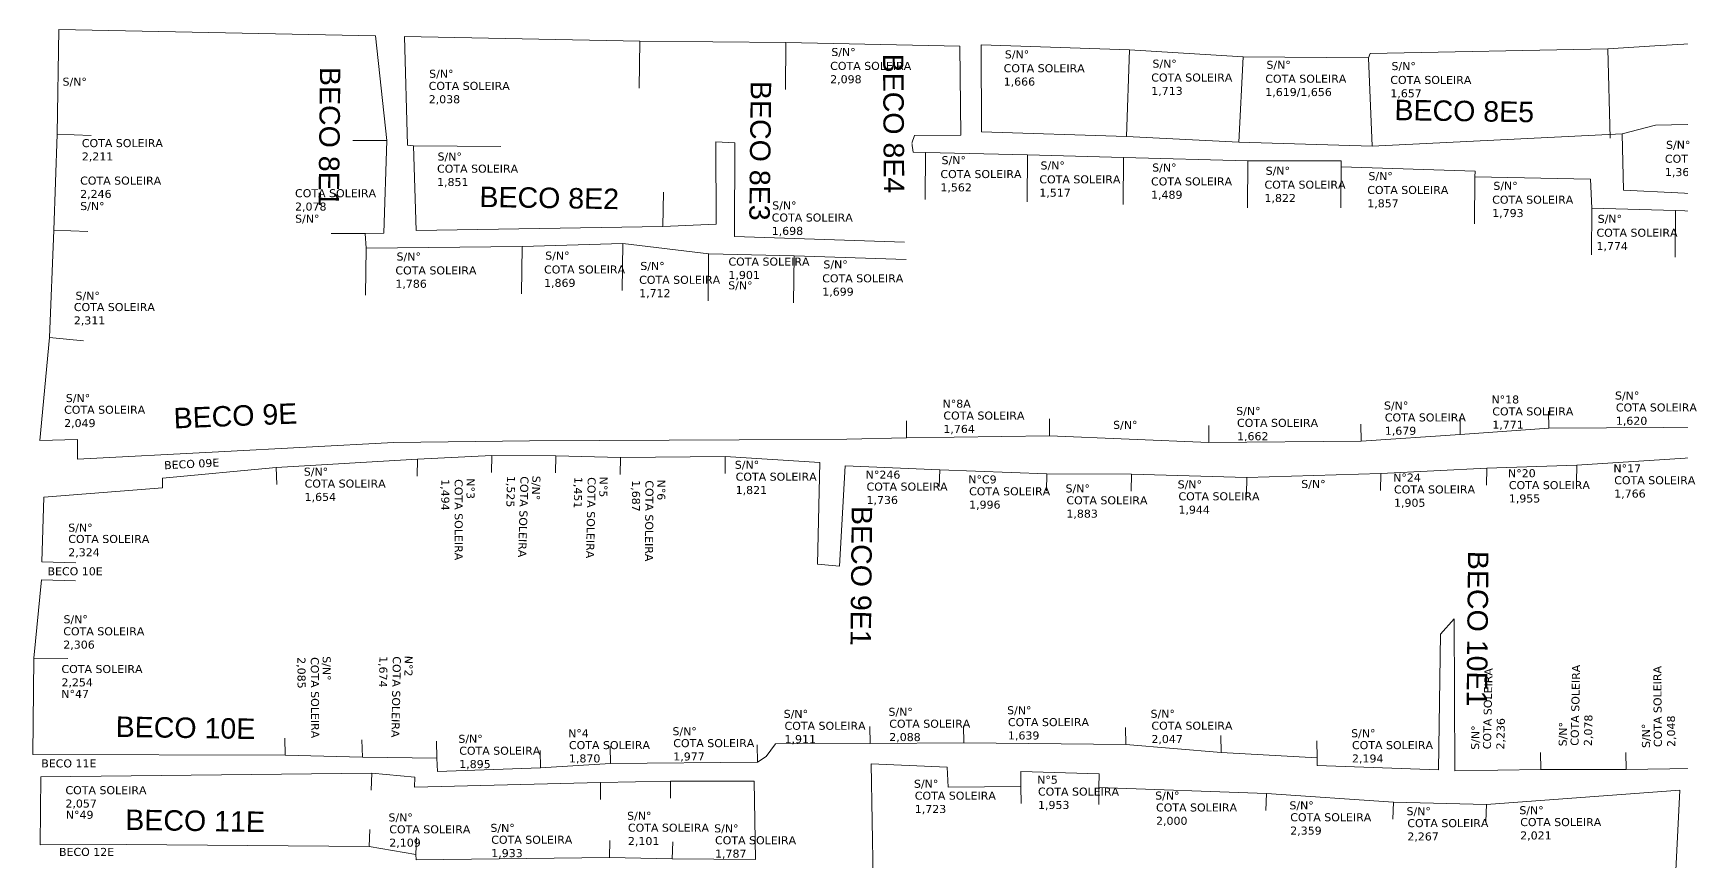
# Model space of a CAD drawing. Extents: x 359101 to 359770, y 7352318 to 7353133.
# Drawn here: x 359279.1 to 359375.9, y 7352581.4 to 7352630 of the extents above; entities that cross this region are included whole.
import ezdxf
from ezdxf.enums import TextEntityAlignment as Align

# ---------------------------------------------------------------- set-up
doc = ezdxf.new("R2010")
doc.units = 0
doc.header["$LTSCALE"] = 2.5
doc.set_wipeout_variables(frame=1)
doc.layers.add('AVT-LT-CAD-ETIQUETA NOME DE RUA', color=4, linetype='Continuous', lineweight=0)
doc.layers.add('AVT-LT-CAD-ETIQUETA NUMERO DE CASA', color=252, linetype='Continuous', lineweight=0, true_color=0x858585)
doc.layers.add('AVT-LT-URB-DIVISA TERRENO OU AL PREDIAL', color=251, linetype='Continuous', lineweight=13, true_color=0x5c5c5c)
doc.styles.add('CARIMBO', font='arial.ttf', dxfattribs={"height": 2})
doc.styles.get("Standard").update_dxf_attribs({"font": 'arial.ttf'})

msp = doc.modelspace()

# ---------------------------------------------------------------- linework, layer by layer
at = {"layer": 'AVT-LT-URB-DIVISA TERRENO OU AL PREDIAL', "flags": 128}
for points, elevation in [([(359279.498, 7352606.06), (359280.075, 7352612.097), (359280.327, 7352618.399), (359280.51, 7352624.028), (359280.611, 7352630.188)], 2.065), ([(359280.611, 7352630.188), (359299.209, 7352629.808)], 2.21), ([(359299.872, 7352623.672), (359299.209, 7352629.808)], 1.811), ([(359300.919, 7352629.773), (359314.728, 7352629.491), (359323.312, 7352629.417), (359333.537, 7352629.193), (359333.537, 7352629.193)], 2.21), ([(359316.091, 7352618.624), (359301.593, 7352618.393), (359301.444, 7352623.359), (359301.089, 7352623.394), (359300.919, 7352629.773)], 1.655), ([(359314.7, 7352626.734), (359314.728, 7352629.491)], 1.588), ([(359323.284, 7352626.66), (359323.312, 7352629.417)], 1.572), ([(359333.537, 7352629.193), (359333.591, 7352623.972), (359330.861, 7352623.963), (359330.703, 7352623.516), (359330.792, 7352622.972), (359331.515, 7352622.956), (359337.509, 7352622.825), (359343.147, 7352622.671), (359350.446, 7352622.464), (359355.924, 7352622.473), (359355.92, 7352622.126), (359363.787, 7352621.857), (359363.779, 7352621.525), (359370.558, 7352621.394), (359370.642, 7352619.703), (359375.558, 7352619.566), (359379.907, 7352619.408), (359379.966, 7352614.366), (359392.749, 7352614.266), (359398.907, 7352614.201), (359407.809, 7352611.814)], 1.529), ([(359334.781, 7352629.273), (359343.482, 7352628.995), (359350.174, 7352628.585), (359357.518, 7352628.517), (359357.629, 7352628.775), (359371.582, 7352629.041)], 2.21), ([(359343.31, 7352623.892), (359343.482, 7352628.995)], 1.422), ([(359349.921, 7352623.575), (359350.174, 7352628.585)], 1.47), ([(359357.737, 7352623.326), (359357.518, 7352628.517)], 1.477), ([(359280.51, 7352624.028), (359282.509, 7352623.963)], 2.065), ([(359299.872, 7352623.672), (359297.872, 7352623.663)], 1.811), ([(359299.872, 7352623.672), (359299.702, 7352618.222), (359298.607, 7352618.217), (359298.656, 7352617.351), (359307.831, 7352617.444), (359313.74, 7352617.623), (359318.782, 7352617.019), (359323.789, 7352616.897), (359330.383, 7352616.672)], 1.811), ([(359301.444, 7352623.359), (359306.571, 7352623.314)], 1.655), ([(359319.205, 7352623.583), (359319.225, 7352618.76), (359316.091, 7352618.624)], 1.667), ([(359320.313, 7352623.521), (359319.205, 7352623.583)], 1.612), ([(359320.313, 7352623.521), (359320.29, 7352618.04), (359330.278, 7352617.699)], 1.612), ([(359331.487, 7352620.199), (359331.515, 7352622.956)], 1.529), ([(359337.481, 7352620.068), (359337.509, 7352622.825)], 1.394), ([(359343.119, 7352619.914), (359343.147, 7352622.671)], 1.408), ([(359350.418, 7352619.707), (359350.446, 7352622.464)], 1.481), ([(359355.896, 7352619.716), (359355.924, 7352622.473)], 1.384), ([(359363.751, 7352618.768), (359363.779, 7352621.525)], 1.529), ([(359316.091, 7352618.624), (359316.134, 7352620.624)], 1.655), ([(359370.614, 7352616.946), (359370.642, 7352619.703)], 1.529), ([(359375.53, 7352616.809), (359375.558, 7352619.566)], 1.529), ([(359280.327, 7352618.399), (359282.325, 7352618.319)], 2.065), ([(359298.607, 7352618.217), (359296.607, 7352618.208)], 1.811), ([(359307.793, 7352614.676), (359307.821, 7352617.434)], 1.597), ([(359313.702, 7352614.855), (359313.73, 7352617.613)], 1.501), ([(359298.628, 7352614.594), (359298.656, 7352617.351)], 1.712), ([(359318.744, 7352614.251), (359318.772, 7352617.009)], 1.5), ([(359323.761, 7352614.14), (359323.789, 7352616.897)], 1.689), ([(359280.075, 7352612.097), (359282.066, 7352611.907)], 2.065), ([(359279.618, 7352598.933), (359279.724, 7352602.725)], 2.046), ([(359279.618, 7352598.933), (359281.617, 7352598.877)], 2.046), ([(359279.095, 7352587.629), (359279.138, 7352593.277), (359279.594, 7352597.887)], 1.947), ([(359279.594, 7352597.887), (359281.593, 7352597.831)], 1.947), ([(359279.138, 7352593.277), (359281.138, 7352593.262)], 1.947), ([(359279.515, 7352582.332), (359279.549, 7352586.324)], 1.918), ([(359375.805, 7352585.527), (359375.496, 7352579.252)], 1.67)]:
    msp.add_lwpolyline(points, dxfattribs=dict(at, elevation=elevation))
msp.add_lwpolyline([(359385.855, 7352620.178), (359378.875, 7352620.435), (359372.506, 7352620.746), (359372.416, 7352624.059), (359357.737, 7352623.326), (359349.921, 7352623.575), (359343.31, 7352623.892), (359334.798, 7352624.178), (359334.781, 7352629.273)], dxfattribs=at)
at = {"layer": 'AVT-LT-URB-DIVISA TERRENO OU AL PREDIAL', "ltscale": 3, "flags": 128}
msp.add_lwpolyline([(359372.416, 7352624.059), (359374.373, 7352624.56), (359389.278, 7352624.881), (359388.872, 7352629.686), (359381.811, 7352629.644), (359374.337, 7352629.222), (359371.582, 7352629.041), (359371.723, 7352623.8)], dxfattribs=at)
for points, elevation in [([(359368.11, 7352606.774), (359368.106, 7352607.774)], 1.673), ([(359392.654, 7352607.393), (359385.859, 7352607.209), (359380.808, 7352606.97), (359378.256, 7352606.843), (359368.11, 7352606.774), (359362.905, 7352606.412), (359357.09, 7352606.019), (359348.158, 7352605.948), (359338.803, 7352606.331), (359330.393, 7352606.211), (359326.883, 7352606.132), (359320.574, 7352606.09), (359308.252, 7352606.039), (359300.293, 7352605.932), (359289.992, 7352605.399), (359281.701, 7352604.97), (359281.704, 7352606.125), (359279.498, 7352606.06)], 1.673), ([(359330.393, 7352606.211), (359330.389, 7352607.211)], 1.627), ([(359338.803, 7352606.331), (359338.799, 7352607.331)], 1.602), ([(359348.158, 7352605.948), (359348.154, 7352606.948)], 1.602), ([(359357.09, 7352606.019), (359357.086, 7352607.019)], 1.606), ([(359362.905, 7352606.412), (359362.901, 7352607.412)], 1.605), ([(359326.468, 7352598.677), (359326.801, 7352604.579), (359332.36, 7352604.332), (359338.631, 7352604.097), (359343.602, 7352604.082), (359350.382, 7352603.895), (359358.254, 7352604.127), (359364.468, 7352604.429), (359369.756, 7352604.604), (359376.73, 7352605.06), (359381.784, 7352605.412), (359387.853, 7352606.134), (359387.864, 7352604.892), (359392.695, 7352605.031)], 2.068), ([(359279.724, 7352602.725), (359286.698, 7352603.275), (359286.697, 7352603.842), (359293.373, 7352604.477), (359301.678, 7352604.972), (359306.037, 7352605.181), (359309.8, 7352605.168), (359313.594, 7352605.068), (359319.751, 7352605.114), (359325.309, 7352604.774), (359325.174, 7352598.804)], 2.046), ([(359301.678, 7352604.972), (359301.665, 7352603.972)], 1.531), ([(359306.037, 7352605.181), (359306.024, 7352604.181)], 1.629), ([(359309.8, 7352605.168), (359309.787, 7352604.168)], 1.553), ([(359313.594, 7352605.068), (359313.581, 7352604.068)], 1.524), ([(359319.751, 7352605.114), (359319.738, 7352604.114)], 1.625), ([(359293.373, 7352604.477), (359293.417, 7352603.478)], 1.605), ([(359332.36, 7352604.332), (359332.316, 7352603.333)], 1.719), ([(359338.631, 7352604.097), (359338.612, 7352603.097)], 1.643), ([(359343.602, 7352604.082), (359343.583, 7352603.082)], 1.592), ([(359350.382, 7352603.895), (359350.363, 7352602.895)], 1.857), ([(359358.254, 7352604.127), (359358.235, 7352603.127)], 1.598), ([(359364.468, 7352604.429), (359364.449, 7352603.429)], 1.899), ([(359369.756, 7352604.604), (359369.737, 7352603.604)], 1.943), ([(359325.174, 7352598.804), (359326.468, 7352598.677)], 2.046), ([(359279.095, 7352587.629), (359293.914, 7352587.596), (359298.439, 7352587.481), (359302.805, 7352587.42), (359302.851, 7352586.639), (359308.902, 7352586.856), (359313.018, 7352587.095), (359321.651, 7352587.188), (359322.149, 7352587.515), (359322.693, 7352588.264), (359328.266, 7352588.273), (359333.765, 7352588.307), (359343.285, 7352588.223), (359348.879, 7352587.751), (359354.507, 7352587.426), (359354.517, 7352586.99), (359361.64, 7352586.727), (359361.764, 7352594.693), (359362.563, 7352595.589), (359362.594, 7352586.678), (359367.657, 7352586.747), (359372.662, 7352586.741), (359376.492, 7352586.811)], 1.947), ([(359333.765, 7352588.307), (359333.744, 7352589.307)], 1.755), ([(359293.914, 7352587.596), (359293.893, 7352588.596)], 1.813), ([(359298.439, 7352587.481), (359298.418, 7352588.481)], 1.806), ([(359302.805, 7352587.42), (359302.784, 7352588.42)], 1.813), ([(359328.266, 7352588.273), (359328.245, 7352589.273)], 1.897), ([(359343.285, 7352588.223), (359343.264, 7352589.223)], 1.581), ([(359348.879, 7352587.751), (359348.858, 7352588.751)], 1.887), ([(359354.507, 7352587.426), (359354.486, 7352588.426)], 1.947), ([(359308.902, 7352586.856), (359308.881, 7352587.856)], 1.77), ([(359313.018, 7352587.095), (359312.997, 7352588.095)], 1.703), ([(359321.651, 7352587.188), (359321.63, 7352588.188)], 1.704), ([(359367.657, 7352586.747), (359367.636, 7352587.747)], 1.943), ([(359372.662, 7352586.741), (359372.641, 7352587.741)], 1.873), ([(359279.549, 7352586.324), (359298.988, 7352586.543), (359301.529, 7352586.307), (359301.501, 7352585.715), (359312.423, 7352585.983), (359316.545, 7352586.061), (359321.457, 7352586.06), (359321.527, 7352581.473)], 1.918), ([(359298.988, 7352586.543), (359298.955, 7352585.544)], 1.717), ([(359328.326, 7352587.083), (359332.779, 7352586.888), (359332.838, 7352585.72), (359337.117, 7352585.749), (359337.111, 7352586.622), (359341.711, 7352586.502), (359341.698, 7352585.701), (359351.528, 7352585.336), (359359.003, 7352584.831), (359364.452, 7352584.689), (359375.805, 7352585.527)], 1.902), ([(359328.326, 7352587.083), (359328.44, 7352580.356), (359332.582, 7352580.397), (359332.713, 7352574.794)], 1.902), ([(359312.423, 7352585.983), (359312.423, 7352584.983)], 1.692), ([(359316.545, 7352586.061), (359316.545, 7352585.061)], 1.646), ([(359337.117, 7352585.749), (359337.124, 7352584.749)], 1.902), ([(359341.698, 7352585.701), (359341.682, 7352584.701)], 1.902), ([(359351.528, 7352585.336), (359351.491, 7352584.337)], 1.902), ([(359359.003, 7352584.831), (359358.966, 7352583.832)], 1.899), ([(359364.452, 7352584.689), (359364.415, 7352583.69)], 1.873), ([(359298.844, 7352582.228), (359298.877, 7352583.227)], 1.752), ([(359301.585, 7352581.754), (359301.618, 7352582.753)], 1.839), ([(359312.945, 7352581.574), (359312.978, 7352582.573)], 1.839), ([(359321.527, 7352581.473), (359316.632, 7352581.512), (359312.945, 7352581.574), (359301.597, 7352581.437), (359301.585, 7352581.754), (359298.844, 7352582.228), (359284.584, 7352582.338), (359279.515, 7352582.332)], 1.839), ([(359316.632, 7352581.512), (359316.665, 7352582.511)], 1.819)]:
    msp.add_lwpolyline(points, dxfattribs=dict(at, elevation=elevation))

# ---------------------------------------------------------------- texts
at = {"layer": 'AVT-LT-CAD-ETIQUETA NUMERO DE CASA', "char_height": 0.47, "attachment_point": 1}
for s, width, heights, insert in [('{\\fVerdana|b0|i0|c0|p34;S/N°}', 0.47, [0.574], (359325.981, 7352629.095, 420.503)), ('{\\fVerdana|b0|i0|c0|p34;COTA SOLEIRA\\P1,666}', 5.00835, [1.443], (359336.102, 7352628.142, -981.074)), ('{\\fVerdana|b0|i0|c0|p34;S/N°}', 0.47, [0.574], (359336.171, 7352628.956, 420.503)), ('{\\fVerdana|b0|i0|c0|p34;S/N°}', 0.47, [0.574], (359344.838, 7352628.412, 418.155)), ('{\\fVerdana|b0|i0|c0|p34;S/N°}', 0.47, [0.574], (359351.533, 7352628.344, 418.203)), ('{\\fVerdana|b0|i0|c0|p34;S/N°}', 0.47, [0.574], (359358.877, 7352628.27, 418.21)), ('{\\fVerdana|b0|i0|c0|p34;S/N°}', 0.47, [0.574], (359280.831, 7352627.355, 411.789)), ('{\\fVerdana|b0|i0|c0|p34;COTA SOLEIRA\\P2,038}', 5.00835, [1.443], (359302.336, 7352627.106, -991.217)), ('{\\fVerdana|b0|i0|c0|p34;S/N°}', 0.47, [0.574], (359302.363, 7352627.819, 413.444)), ('{\\fVerdana|b0|i0|c0|p34;COTA SOLEIRA\\P1,713}', 5.00835, [1.443], (359344.769, 7352627.597, -983.422)), ('{\\fVerdana|b0|i0|c0|p34;COTA SOLEIRA\\P1,619/1,656}', 5.00835, [1.443], (359351.465, 7352627.529, -983.374)), ('{\\fVerdana|b0|i0|c0|p34;COTA SOLEIRA\\P2,211}', 5.00835, [1.443], (359281.966, 7352623.749, -992.872)), ('{\\fVerdana|b0|i0|c0|p34;S/N°}', 0.47, [0.574], (359375.003, 7352623.647, 419.859)), ('{\\fVerdana|b0|i0|c0|p34;S/N°}', 0.47, [0.574], (359302.854, 7352622.96, 415.099)), ('{\\fVerdana|b0|i0|c0|p34;S/N°}', 0.47, [0.574], (359332.456, 7352622.747, 418.33)), ('{\\fVerdana|b0|i0|c0|p34;S/N°}', 0.47, [0.574], (359338.266, 7352622.436, 418.33)), ('{\\fVerdana|b0|i0|c0|p34;S/N°}', 0.47, [0.574], (359344.825, 7352622.315, 418.33)), ('{\\fVerdana|b0|i0|c0|p34;COTA SOLEIRA\\P1,369}', 5.00835, [1.443], (359374.935, 7352622.832, -981.718)), ('{\\fVerdana|b0|i0|c0|p34;COTA SOLEIRA\\P2,246}', 5.00835, [1.443], (359281.867, 7352621.547, -992.872)), ('{\\fVerdana|b0|i0|c0|p34;COTA SOLEIRA\\P1,562}', 5.00835, [1.443], (359332.388, 7352621.932, -983.247)), ('{\\fVerdana|b0|i0|c0|p34;COTA SOLEIRA\\P1,517}', 5.00835, [1.443], (359338.198, 7352621.621, -983.247)), ('{\\fVerdana|b0|i0|c0|p34;COTA SOLEIRA\\P1,489}', 5.00835, [1.443], (359344.757, 7352621.501, -983.247)), ('{\\fVerdana|b0|i0|c0|p34;COTA SOLEIRA\\P1,822}', 5.00835, [1.443], (359351.42, 7352621.309, -983.247)), ('{\\fVerdana|b0|i0|c0|p34;S/N°}', 0.47, [0.574], (359351.488, 7352622.124, 418.33)), ('{\\fVerdana|b0|i0|c0|p34;S/N°}', 0.47, [0.574], (359357.523, 7352621.813, 418.33)), ('{\\fVerdana|b0|i0|c0|p34;S/N°}', 0.47, [0.574], (359364.86, 7352621.242, 418.33)), ('{\\fVerdana|b0|i0|c0|p34;COTA SOLEIRA\\P1,857}', 5.00835, [1.443], (359357.455, 7352620.998, -983.247)), ('{\\fVerdana|b0|i0|c0|p34;COTA SOLEIRA\\P1,793}', 5.00835, [1.443], (359364.792, 7352620.427, -983.247)), ('{\\fVerdana|b0|i0|c0|p34;S/N°}', 0.47, [0.574], (359281.87, 7352620.054, 411.789)), ('{\\fVerdana|b0|i0|c0|p34;S/N°}', 0.47, [0.574], (359370.986, 7352619.304, 418.33)), ('{\\fVerdana|b0|i0|c0|p34;COTA SOLEIRA\\P1,774}', 5.00835, [1.443], (359370.917, 7352618.489, -983.247)), ('{\\fVerdana|b0|i0|c0|p34;S/N°}', 0.47, [0.574], (359300.448, 7352617.092, 418.33)), ('{\\fVerdana|b0|i0|c0|p34;S/N°}', 0.47, [0.574], (359309.179, 7352617.145, 418.33)), ('{\\fVerdana|b0|i0|c0|p34;S/N°}', 0.47, [0.574], (359314.763, 7352616.538, 418.33)), ('{\\fVerdana|b0|i0|c0|p34;COTA SOLEIRA\\P1,901}', 5.00835, [1.443], (359319.94, 7352616.793, -983.247)), ('{\\fVerdana|b0|i0|c0|p34;S/N°}', 0.47, [0.574], (359325.515, 7352616.627, 418.33)), ('{\\fVerdana|b0|i0|c0|p34;COTA SOLEIRA\\P1,786}', 5.00835, [1.443], (359300.38, 7352616.277, -983.247)), ('{\\fVerdana|b0|i0|c0|p34;COTA SOLEIRA\\P1,869}', 5.00835, [1.443], (359309.111, 7352616.33, -983.247)), ('{\\fVerdana|b0|i0|c0|p34;COTA SOLEIRA\\P1,712}', 5.00835, [1.443], (359314.695, 7352615.724, -983.247)), ('{\\fVerdana|b0|i0|c0|p34;COTA SOLEIRA\\P1,699}', 5.00835, [1.443], (359325.447, 7352615.812, -983.247)), ('{\\fVerdana|b0|i0|c0|p34;S/N°}', 0.47, [0.574], (359281.594, 7352614.791, 411.789)), ('{\\fVerdana|b0|i0|c0|p34;S/N°}', 0.47, [0.574], (359319.925, 7352615.4, 418.33)), ('{\\fVerdana|b0|i0|c0|p34;COTA SOLEIRA\\P2,311}', 5.00835, [1.443], (359281.496, 7352614.126, -991.716)), ('{\\fVerdana|b0|i0|c0|p34;S/N°}', 0.47, [0.574], (359281.025, 7352608.784, 411.789)), ('{\\fVerdana|b0|i0|c0|p34;N°18}', 0.47, [0.574], (359364.749, 7352608.7, 406.185)), ('{\\fVerdana|b0|i0|c0|p34;S/N°}', 0.47, [0.574], (359372.005, 7352608.933, 406.034)), ('{\\fVerdana|b0|i0|c0|p34;COTA SOLEIRA\\P2,049}', 5.00835, [1.443], (359280.926, 7352608.1, -990.692)), ('{\\fVerdana|b0|i0|c0|p34;N°8A}', 0.47, [0.574], (359332.513, 7352608.455, 406.178)), ('{\\fVerdana|b0|i0|c0|p34;COTA SOLEIRA\\P1,764}', 5.00835, [1.443], (359332.562, 7352607.756, -991.108)), ('{\\fVerdana|b0|i0|c0|p34;S/N°}', 0.47, [0.574], (359349.758, 7352608.026, 406.076)), ('{\\fVerdana|b0|i0|c0|p34;S/N°}', 0.47, [0.574], (359358.438, 7352608.346, 406.093)), ('{\\fVerdana|b0|i0|c0|p34;COTA SOLEIRA\\P1,771}', 5.00835, [1.443], (359364.798, 7352608.002, -991.101)), ('{\\fVerdana|b0|i0|c0|p34;COTA SOLEIRA\\P1,620}', 5.00835, [1.443], (359372.055, 7352608.234, -991.252)), ('{\\fVerdana|b0|i0|c0|p34;S/N°}', 0.47, [0.574], (359342.529, 7352607.212, 406.076)), ('{\\fVerdana|b0|i0|c0|p34;COTA SOLEIRA\\P1,662}', 5.00835, [1.443], (359349.807, 7352607.328, -991.21)), ('{\\fVerdana|b0|i0|c0|p34;COTA SOLEIRA\\P1,679}', 5.00835, [1.443], (359358.487, 7352607.648, -991.193)), ('{\\fVerdana|b0|i0|c0|p34;S/N°}', 0.47, [0.574], (359320.312, 7352604.868, 404.167)), ('{\\fVerdana|b0|i0|c0|p34;S/N°}', 0.47, [0.574], (359295, 7352604.464, 406.068)), ('{\\fVerdana|b0|i0|c0|p34;COTA SOLEIRA\\P1,821}', 5.00835, [1.443], (359320.362, 7352604.169, -993.119)), ('{\\fVerdana|b0|i0|c0|p34;N°246}', 0.47, [0.574], (359327.999, 7352604.286, 406.15)), ('{\\fVerdana|b0|i0|c0|p34;N°C9}', 0.47, [0.574], (359334.024, 7352604.01, 406.41)), ('{\\fVerdana|b0|i0|c0|p34;N°24}', 0.47, [0.574], (359358.976, 7352604.121, 1397.285)), ('{\\fVerdana|b0|i0|c0|p34;N°20}', 0.47, [0.574], (359365.721, 7352604.373, 406.369)), ('{\\fVerdana|b0|i0|c0|p34;N°17}', 0.47, [0.574], (359371.91, 7352604.659, 406.18)), ('{\\fVerdana|b0|i0|c0|p34;COTA SOLEIRA\\P1,766}', 5.00835, [1.443], (359371.959, 7352603.961, -991.106)), ('{\\fVerdana|b0|i0|c0|p34;COTA SOLEIRA\\P1,654}', 5.00835, [1.443], (359295.049, 7352603.765, -991.218)), ('{\\fVerdana|b0|i0|c0|p34;COTA SOLEIRA\\P1,996}', 5.00835, [1.443], (359334.073, 7352603.312, -990.876)), ('{\\fVerdana|b0|i0|c0|p34;S/N°}', 0.47, [0.574], (359339.737, 7352603.481, 406.297)), ('{\\fVerdana|b0|i0|c0|p34;S/N°}', 0.47, [0.574], (359346.319, 7352603.717, 406.358)), ('{\\fVerdana|b0|i0|c0|p34;COTA SOLEIRA\\P1,944}', 5.00835, [1.443], (359346.368, 7352603.019, -990.928)), ('{\\fVerdana|b0|i0|c0|p34;S/N°}', 0.47, [0.574], (359353.578, 7352603.742, 406.358)), ('{\\fVerdana|b0|i0|c0|p34;COTA SOLEIRA\\P1,905}', 5.00835, [1.443], (359359.026, 7352603.422)), ('{\\fVerdana|b0|i0|c0|p34;COTA SOLEIRA\\P1,955}', 5.00835, [1.443], (359365.77, 7352603.674, -990.917)), ('{\\fVerdana|b0|i0|c0|p34;COTA SOLEIRA\\P1,883}', 5.00835, [1.443], (359339.787, 7352602.783, -990.989)), ('{\\fVerdana|b0|i0|c0|p34;S/N°}', 0.47, [0.574], (359281.167, 7352601.178, 411.789)), ('{\\fVerdana|b0|i0|c0|p34;COTA SOLEIRA\\P2,324}', 5.00835, [1.443], (359281.169, 7352600.515, -988.368)), ('{\\fVerdana|b0|i0|c0|p34;BECO 10E}', 4.79789, [0.417], (359279.95, 7352598.617, 411.789)), ('{\\fVerdana|b0|i0|c0|p34;COTA SOLEIRA\\P2,306}', 5.00835, [1.443], (359280.876, 7352595.096, -990.692)), ('{\\fVerdana|b0|i0|c0|p34;S/N°}', 0.47, [0.574], (359280.889, 7352595.802, 411.789)), ('{\\fVerdana|b0|i0|c0|p34;COTA SOLEIRA\\P2,254}', 5.00835, [1.443], (359280.77, 7352592.881, -990.692)), ('{\\fVerdana|b0|i0|c0|p34;N°47}', 0.47, [0.574], (359280.759, 7352591.42, 411.789)), ('{\\fVerdana|b0|i0|c0|p34;S/N°}', 0.47, [0.574], (359323.184, 7352590.248, 406.325)), ('{\\fVerdana|b0|i0|c0|p34;S/N°}', 0.47, [0.574], (359329.334, 7352590.37, 406.502)), ('{\\fVerdana|b0|i0|c0|p34;S/N°}', 0.47, [0.574], (359336.304, 7352590.463, 406.053)), ('{\\fVerdana|b0|i0|c0|p34;S/N°}', 0.47, [0.574], (359344.73, 7352590.254, 406.461)), ('{\\fVerdana|b0|i0|c0|p34;COTA SOLEIRA\\P1,911}', 5.00835, [1.443], (359323.233, 7352589.55, -990.961)), ('{\\fVerdana|b0|i0|c0|p34;COTA SOLEIRA\\P2,088}', 5.00835, [1.443], (359329.383, 7352589.671, -990.784)), ('{\\fVerdana|b0|i0|c0|p34;COTA SOLEIRA\\P1,639}', 5.00835, [1.443], (359336.354, 7352589.765, -991.233)), ('{\\fVerdana|b0|i0|c0|p34;COTA SOLEIRA\\P2,047}', 5.00835, [1.443], (359344.779, 7352589.555, -990.825)), ('{\\fVerdana|b0|i0|c0|p34;S/N°}', 0.47, [0.574], (359304.078, 7352588.785, 406.309)), ('{\\fVerdana|b0|i0|c0|p34;N°4}', 0.47, [0.574], (359310.522, 7352589.115, 406.284)), ('{\\fVerdana|b0|i0|c0|p34;COTA SOLEIRA\\P1,870}', 5.00835, [1.443], (359310.572, 7352588.416, -991.002)), ('{\\fVerdana|b0|i0|c0|p34;S/N°}', 0.47, [0.574], (359316.65, 7352589.231, 408.368)), ('{\\fVerdana|b0|i0|c0|p34;COTA SOLEIRA\\P1,977}', 5.00835, [1.443], (359316.699, 7352588.532, -988.918)), ('{\\fVerdana|b0|i0|c0|p34;S/N°}', 0.47, [0.574], (359356.508, 7352589.112, 406.608)), ('{\\fVerdana|b0|i0|c0|p34;COTA SOLEIRA\\P2,194}', 5.00835, [1.443], (359356.558, 7352588.414, -990.678)), ('{\\fVerdana|b0|i0|c0|p34;COTA SOLEIRA\\P1,895}', 5.00835, [1.443], (359304.128, 7352588.086, -990.977)), ('{\\fVerdana|b0|i0|c0|p34;BECO 11E}', 3.87231, [0.286], (359279.581, 7352587.342, 411.789)), ('{\\fVerdana|b0|i0|c0|p34;N°5}', 0.47, [0.574], (359338.068, 7352586.385, 406.367)), ('{\\fVerdana|b0|i0|c0|p34;S/N°}', 0.47, [0.574], (359330.834, 7352586.147, 406.137)), ('{\\fVerdana|b0|i0|c0|p34;COTA SOLEIRA\\P1,723}', 5.00835, [1.443], (359330.883, 7352585.449, -991.149)), ('{\\fVerdana|b0|i0|c0|p34;COTA SOLEIRA\\P1,953}', 5.00835, [1.443], (359338.118, 7352585.686, -990.919)), ('{\\fVerdana|b0|i0|c0|p34;S/N°}', 0.47, [0.574], (359345, 7352585.453, 406.414)), ('{\\fVerdana|b0|i0|c0|p34;COTA SOLEIRA\\P2,000}', 5.00835, [1.443], (359345.05, 7352584.755, -990.872)), ('{\\fVerdana|b0|i0|c0|p34;S/N°}', 0.47, [0.574], (359352.882, 7352584.879, 406.773)), ('{\\fVerdana|b0|i0|c0|p34;S/N°}', 0.47, [0.574], (359359.76, 7352584.535, 406.681)), ('{\\fVerdana|b0|i0|c0|p34;S/N°}', 0.47, [0.574], (359366.387, 7352584.596, 406.435)), ('{\\fVerdana|b0|i0|c0|p34;N°49}', 0.47, [0.574], (359281.024, 7352584.326, 411.789)), ('{\\fVerdana|b0|i0|c0|p34;S/N°}', 0.47, [0.574], (359299.972, 7352584.171, 406.523)), ('{\\fVerdana|b0|i0|c0|p34;S/N°}', 0.47, [0.574], (359305.96, 7352583.559, 406.347)), ('{\\fVerdana|b0|i0|c0|p34;S/N°}', 0.47, [0.574], (359313.987, 7352584.267, 406.515)), ('{\\fVerdana|b0|i0|c0|p34;COTA SOLEIRA\\P2,101}', 5.00835, [1.443], (359314.036, 7352583.569, -990.771)), ('{\\fVerdana|b0|i0|c0|p34;S/N°}', 0.47, [0.574], (359319.102, 7352583.529, 406.201)), ('{\\fVerdana|b0|i0|c0|p34;COTA SOLEIRA\\P2,359}', 5.00835, [1.443], (359352.931, 7352584.181, -990.513)), ('{\\fVerdana|b0|i0|c0|p34;COTA SOLEIRA\\P2,267}', 5.00835, [1.443], (359359.809, 7352583.836, -990.605)), ('{\\fVerdana|b0|i0|c0|p34;COTA SOLEIRA\\P2,021}', 5.00835, [1.443], (359366.437, 7352583.898, -990.851)), ('{\\fVerdana|b0|i0|c0|p34;COTA SOLEIRA\\P2,109}', 5.00835, [1.443], (359300.021, 7352583.472, -990.763)), ('{\\fVerdana|b0|i0|c0|p34;COTA SOLEIRA\\P1,933}', 5.00835, [1.443], (359306.009, 7352582.861, -990.939)), ('{\\fVerdana|b0|i0|c0|p34;COTA SOLEIRA\\P1,787}', 5.00835, [1.443], (359319.152, 7352582.83, -991.085))]:
    msp.add_mtext_dynamic_manual_height_columns(s, width=width, gutter_width=1, heights=heights, dxfattribs=dict(at, insert=insert))
for s, width, heights, insert, rotation in [('{\\fVerdana|b0|i0|c0|p34;BECO 09E}', 4.6993, [0.593], (359286.786, 7352604.837, 411.789), 2.96201), ('{\\fVerdana|b0|i0|c0|p34;COTA SOLEIRA\\P1,525}', 5.00835, [1.443], (359308.202, 7352603.95, -991.347), 268.24251), ('{\\fVerdana|b0|i0|c0|p34;S/N°}', 0.47, [0.574], (359308.901, 7352603.978, 405.939), 268.24251), ('{\\fVerdana|b0|i0|c0|p34;COTA SOLEIRA\\P1,451}', 5.00835, [1.443], (359312.146, 7352603.899, -991.421), 268.80571), ('{\\fVerdana|b0|i0|c0|p34;N°5}', 0.47, [0.574], (359312.846, 7352603.934, 405.865), 268.80571), ('{\\fVerdana|b0|i0|c0|p34;COTA SOLEIRA\\P1,494}', 5.00835, [1.443], (359304.331, 7352603.789, -991.378), 270.0194), ('{\\fVerdana|b0|i0|c0|p34;N°3}', 0.47, [0.574], (359305.03, 7352603.839, 405.908), 270.0194), ('{\\fVerdana|b0|i0|c0|p34;COTA SOLEIRA\\P1,687}', 5.00835, [1.443], (359315.536, 7352603.719, -991.185), 269.664), ('{\\fVerdana|b0|i0|c0|p34;N°6}', 0.47, [0.574], (359316.235, 7352603.764, 406.101), 269.664), ('{\\fVerdana|b0|i0|c0|p34;COTA SOLEIRA\\P2,085}', 5.00835, [1.443], (359295.881, 7352593.345, -990.787), 270.30344), ('{\\fVerdana|b0|i0|c0|p34;S/N°}', 0.47, [0.574], (359296.579, 7352593.398, 406.499), 270.30344), ('{\\fVerdana|b0|i0|c0|p34;COTA SOLEIRA\\P1,674}', 5.00835, [1.443], (359300.703, 7352593.385, -991.198), 268.92825), ('{\\fVerdana|b0|i0|c0|p34;N°2}', 0.47, [0.574], (359301.402, 7352593.421, 406.088), 268.92825), ('{\\fVerdana|b0|i0|c0|p34;COTA SOLEIRA\\P2,078}', 5.00835, [1.443], (359369.391, 7352588.146, -990.794), 88.83392), ('{\\fVerdana|b0|i0|c0|p34;COTA SOLEIRA\\P2,048}', 5.00835, [1.443], (359374.286, 7352588.064, -990.824), 90.42393), ('{\\fVerdana|b0|i0|c0|p34;S/N°}', 0.47, [0.574], (359368.692, 7352588.111, 406.492), 88.83392), ('{\\fVerdana|b0|i0|c0|p34;S/N°}', 0.47, [0.574], (359373.588, 7352588.009, 406.462), 90.42393), ('{\\fVerdana|b0|i0|c0|p34;S/N°}', 0.47, [0.574], (359363.547, 7352587.911, 404.777), 88.82442)]:
    msp.add_mtext_dynamic_manual_height_columns(s, width=width, gutter_width=1, heights=heights, dxfattribs=dict(at, insert=insert, rotation=rotation))

# ---------------------------------------------------------------- next in the draw order: wipeouts: each hides what was drawn before it
at = {"linetype": 'Continuous', "ltscale": 4}
for points in [[(359328.573, 7352629.058), (359328.628, 7352620.222), (359330.71, 7352620.235), (359330.654, 7352629.071)], [(359295.516, 7352628.293), (359295.423, 7352619.685), (359297.505, 7352619.662), (359297.598, 7352628.27)], [(359320.813, 7352627.47), (359320.717, 7352618.63), (359322.8, 7352618.607), (359322.896, 7352627.447)], [(359358.74, 7352624.428), (359367.588, 7352624.287), (359367.621, 7352626.369), (359358.773, 7352626.509)], [(359305.003, 7352619.327), (359313.83, 7352619.187), (359313.864, 7352621.268), (359305.036, 7352621.409)], [(359287.101, 7352606.311), (359294.989, 7352606.629), (359294.905, 7352608.709), (359287.017, 7352608.391)], [(359326.743, 7352602.519), (359326.663, 7352593.911), (359328.745, 7352593.891), (359328.825, 7352602.5)], [(359362.937, 7352599.888), (359362.848, 7352590.347), (359364.93, 7352590.328), (359365.019, 7352599.869)], [(359283.641, 7352588.228), (359292.466, 7352588.088), (359292.499, 7352590.169), (359283.674, 7352590.31)], [(359284.205, 7352582.768), (359293.03, 7352582.628), (359293.063, 7352584.709), (359284.238, 7352584.85)]]:
    msp.add_wipeout(points, dxfattribs=at).dxf.layer = 'AVT-LT-CAD-ETIQUETA NOME DE RUA'

# ---------------------------------------------------------------- next in the draw order: wipeouts: each hides what was drawn before it
for points in [[(359328.573, 7352629.058), (359328.628, 7352620.222), (359330.71, 7352620.235), (359330.654, 7352629.071)], [(359295.516, 7352628.293), (359295.423, 7352619.685), (359297.505, 7352619.662), (359297.598, 7352628.27)], [(359320.813, 7352627.47), (359320.717, 7352618.63), (359322.8, 7352618.607), (359322.896, 7352627.447)], [(359358.74, 7352624.428), (359367.588, 7352624.287), (359367.621, 7352626.369), (359358.773, 7352626.509)], [(359305.003, 7352619.327), (359313.83, 7352619.187), (359313.864, 7352621.268), (359305.036, 7352621.409)], [(359287.101, 7352606.311), (359294.989, 7352606.629), (359294.905, 7352608.709), (359287.017, 7352608.391)], [(359326.743, 7352602.519), (359326.663, 7352593.911), (359328.745, 7352593.891), (359328.825, 7352602.5)], [(359362.937, 7352599.888), (359362.848, 7352590.347), (359364.93, 7352590.328), (359365.019, 7352599.869)], [(359283.641, 7352588.228), (359292.466, 7352588.088), (359292.499, 7352590.169), (359283.674, 7352590.31)], [(359284.205, 7352582.768), (359293.03, 7352582.628), (359293.063, 7352584.709), (359284.238, 7352584.85)]]:
    msp.add_wipeout(points, dxfattribs=at).dxf.layer = 'AVT-LT-CAD-ETIQUETA NOME DE RUA'

# ---------------------------------------------------------------- next in the draw order: texts
at = {"layer": 'AVT-LT-CAD-ETIQUETA NOME DE RUA', "linetype": 'Continuous', "ltscale": 4, "style": 'CARIMBO'}
for s, rotation, p in [('BECO 8E4', 270.36133, (359329.641, 7352624.667)), ('BECO 8E1', 269.37824, (359296.509, 7352623.885)), ('BECO 8E3', 269.37824, (359321.807, 7352623.062)), ('BECO 8E5', 359.08865, (359363.153, 7352625.398)), ('BECO 8E2', 359.08865, (359309.416, 7352620.298)), ('BECO 9E', 2.30656, (359290.986, 7352607.509)), ('BECO 9E1', 269.46433, (359327.743, 7352598.113)), ('BECO 10E1', 269.46433, (359363.932, 7352595.016)), ('BECO 10E', 359.08865, (359288.054, 7352589.199)), ('BECO 11E', 359.08865, (359288.618, 7352583.739))]:
    msp.add_text(s, height=1.2, rotation=rotation, dxfattribs=at).set_placement(p, align=Align.MIDDLE_CENTER)
at = {"layer": 'AVT-LT-CAD-ETIQUETA NUMERO DE CASA', "char_height": 0.47, "attachment_point": 1}
for s, width, heights, insert in [('{\\fVerdana|b0|i0|c0|p34;COTA SOLEIRA\\P2,098}', 5.00835, [1.443], (359325.913, 7352628.28, -981.074)), ('{\\fVerdana|b0|i0|c0|p34;COTA SOLEIRA\\P1,657}', 5.00835, [1.443], (359358.809, 7352627.455, -983.367)), ('{\\fVerdana|b0|i0|c0|p34;COTA SOLEIRA\\P1,851}', 5.00835, [1.443], (359302.827, 7352622.248, -989.562)), ('{\\fVerdana|b0|i0|c0|p34;COTA SOLEIRA\\P2,078}', 5.00835, [1.443], (359294.487, 7352620.807, -992.872)), ('{\\fVerdana|b0|i0|c0|p34;S/N°}', 0.47, [0.574], (359294.489, 7352619.314, 411.789)), ('{\\fVerdana|b0|i0|c0|p34;COTA SOLEIRA\\P1,698}', 5.00835, [1.443], (359322.481, 7352619.379, -989.562)), ('{\\fVerdana|b0|i0|c0|p34;S/N°}', 0.47, [0.574], (359322.509, 7352620.092, 415.099)), ('{\\fVerdana|b0|i0|c0|p34;COTA SOLEIRA\\P1,736}', 5.00835, [1.443], (359328.049, 7352603.587, -991.136)), ('{\\fVerdana|b0|i0|c0|p34;COTA SOLEIRA\\P2,057}', 5.00835, [1.443], (359281.003, 7352585.77, -988.635)), ('{\\fVerdana|b0|i0|c0|p34;BECO 12E}', 6.90006, [0.626], (359280.625, 7352582.146, 411.789))]:
    msp.add_mtext_dynamic_manual_height_columns(s, width=width, gutter_width=1, heights=heights, dxfattribs=dict(at, insert=insert))
at = {"layer": 'AVT-LT-CAD-ETIQUETA NUMERO DE CASA', "insert": (359364.246, 7352587.946, -992.509), "char_height": 0.47, "attachment_point": 1, "rotation": 88.82442}
msp.add_mtext_dynamic_manual_height_columns('{\\fVerdana|b0|i0|c0|p34;COTA SOLEIRA\\P2,236}', width=5.00835, gutter_width=1, heights=[1.443], dxfattribs=at)

doc.saveas('drawing.dxf')
